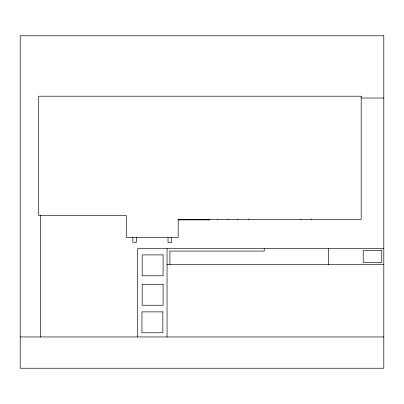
<?xml version="1.0" encoding="UTF-8"?>
<svg xmlns="http://www.w3.org/2000/svg" width="404" height="404" viewBox="0 0 404 404"><rect width="100%" height="100%" fill="white"/><g stroke="black" fill="none" stroke-linecap="round" stroke-linejoin="round"><path stroke-width="0.61" d="M361.181 98.031L383.8 98.031M177.942 219.892L209.721 219.892L209.721 219.246M383.8 248.637L137.703 248.637L137.703 336.956M167.054 264.499L383.8 264.499M20.2 336.956L383.8 336.956M328.588 248.637L328.588 264.499M311.454 219.079L311.454 219.488M300.93 219.079L300.93 219.488M264.221 248.637L264.221 251.066L169.897 251.066L169.897 264.499M248.309 219.079L248.309 219.488M237.784 219.079L237.784 219.488M228.068 219.079L228.068 219.488M217.539 219.079L217.539 219.488M171.71 237.401L171.71 242.536L168.019 242.536L168.019 237.401M167.054 248.637L167.054 336.956M136.416 237.325L136.416 242.334L132.845 242.334L132.845 237.325M40.541 215.438L40.541 336.956M383.8 35.774L20.2 35.774L20.2 368.226L383.8 368.226L383.8 35.774M361.181 96.213L38.718 96.213L38.718 215.64L126.371 215.64L126.371 237.401L178.189 237.401L178.189 219.488L361.181 219.488L361.181 96.213M381.775 250.662L363.201 250.662L363.201 262.474L381.775 262.474L381.775 250.662M163.08 254.894L142.178 254.894L142.178 275.791L163.08 275.791L163.08 254.894M163.08 284.345L142.178 284.345L142.178 305.247L163.08 305.247L163.08 284.345M162.847 311.873L141.945 311.873L141.945 332.775L162.847 332.775L162.847 311.873"/></g></svg>
